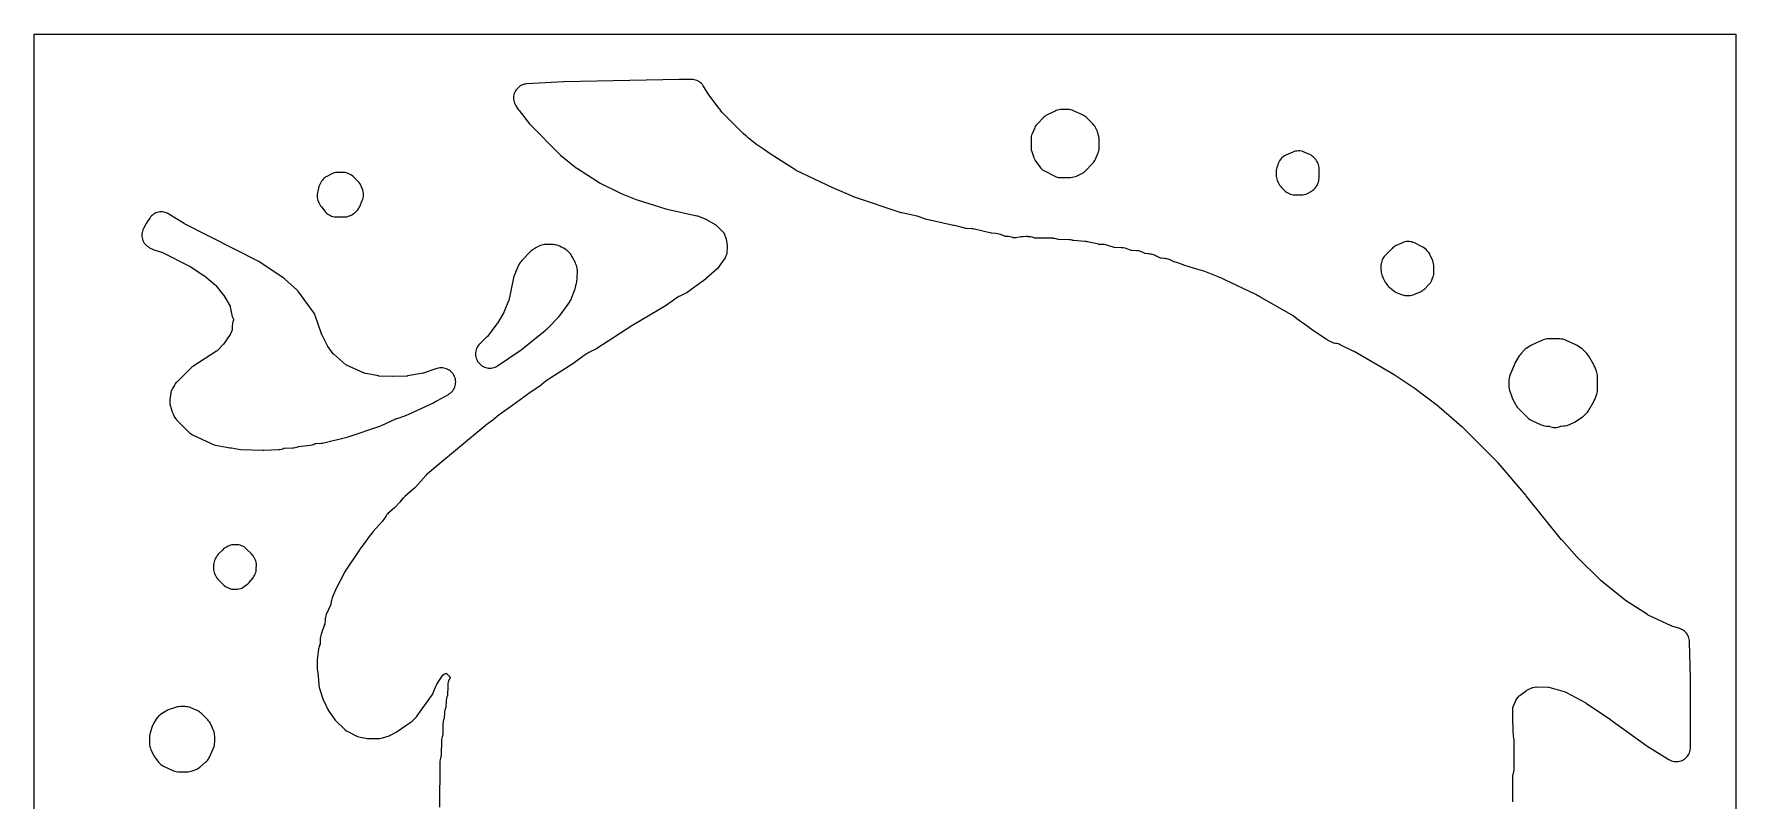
# Model space of a CAD drawing. Header units: millimetres. Extents: x 0 to 300, y 0 to 300.
# Drawn here: x 0 to 300, y 164.7 to 300 of the extents above; entities that cross this region are included whole.
import ezdxf

# ---------------------------------------------------------------- set-up
doc = ezdxf.new("R2010")
doc.units = ezdxf.units.MM
doc.layers.add('CUT', color=7, linetype='CONTINUOUS')

msp = doc.modelspace()

# ---------------------------------------------------------------- linework, layer by layer
at = {"layer": 'CUT'}
for points in [[(0, 299.9386), (0.0029, 299.9971), (0.0614, 300), (299.9341, 300), (299.9926, 299.9971), (299.9954, 299.9386), (299.9954, 0.0614), (299.9926, 0.0029), (299.9341, 0), (0.0614, 0), (0.0029, 0.0029), (0, 0.0614)], [(177.2705, 276.5981), (177.4236, 276.401), (177.5956, 276.2201), (177.7848, 276.0572), (177.9893, 275.914), (178.207, 275.792), (179.9466, 274.9279), (180.156, 274.8356), (180.3729, 274.7628), (180.5956, 274.7102), (180.8222, 274.6782), (181.0508, 274.667), (182.3866, 274.6627), (182.6883, 274.68), (182.9856, 274.7336), (183.5712, 274.8761), (183.8535, 274.9627), (184.1236, 275.082), (184.5857, 275.3197), (184.8092, 275.4497), (185.018, 275.602), (185.21, 275.7751), (186.5688, 277.1338), (186.7282, 277.3092), (186.8704, 277.4988), (186.9939, 277.7011), (187.0977, 277.9141), (187.5364, 278.9344), (187.624, 279.1704), (187.6875, 279.414), (187.7262, 279.6627), (187.7396, 279.9141), (187.744, 281.3215), (187.7267, 281.623), (187.6732, 281.9203), (187.53, 282.5086), (187.4443, 282.7884), (187.3265, 283.0562), (187.0943, 283.5101), (186.9652, 283.7331), (186.8139, 283.9417), (186.6419, 284.1336), (185.5594, 285.2228), (185.39, 285.3784), (185.2069, 285.5176), (185.0119, 285.6395), (184.8064, 285.7429), (183.2093, 286.4568), (182.9661, 286.5507), (182.7145, 286.6186), (182.4571, 286.6601), (182.1969, 286.6745), (181.0964, 286.6779), (180.8642, 286.6678), (180.634, 286.6362), (180.4077, 286.5834), (180.1873, 286.5098), (179.9747, 286.416), (178.6059, 285.7348), (178.3714, 285.6019), (178.1527, 285.4445), (177.9521, 285.2644), (176.9145, 284.2268), (176.7557, 284.0523), (176.6141, 283.8636), (176.4909, 283.6624), (176.3872, 283.4504), (175.9415, 282.4186), (175.9389, 282.4127), (175.8499, 282.1739), (175.7857, 281.9273), (175.7469, 281.6754), (175.734, 281.4208), (175.7343, 280.0765), (175.7482, 279.8133), (175.7898, 279.5531), (175.8585, 279.2987), (175.8651, 279.2788), (175.8683, 279.2667), (176.1635, 278.3671), (176.2509, 278.139), (176.3602, 277.9206), (176.4902, 277.7138), (176.4906, 277.7133)], [(220.3569, 272.4652), (220.5633, 272.2805), (220.7889, 272.1198), (221.0309, 271.9849), (221.2668, 271.8702), (221.4783, 271.7791), (221.6972, 271.7078), (221.9218, 271.657), (222.1501, 271.6271), (222.3802, 271.6183), (223.4148, 271.6264), (223.6632, 271.6408), (223.909, 271.6797), (224.1497, 271.7429), (224.383, 271.8298), (224.6064, 271.9394), (225.0047, 272.16), (225.2116, 272.2881), (225.4051, 272.4358), (225.5833, 272.6016), (225.7955, 272.8191), (225.9545, 272.9987), (226.0956, 273.1928), (226.2175, 273.3994), (226.319, 273.6168), (226.3992, 273.8429), (226.4573, 274.0757), (226.4929, 274.313), (226.5055, 274.5525), (226.5135, 276.2171), (226.502, 276.4684), (226.4654, 276.7173), (226.4039, 276.9613), (226.3182, 277.1978), (226.2091, 277.4246), (226.0779, 277.6392), (225.9257, 277.8395), (225.7541, 278.0236), (225.4451, 278.3233), (225.4438, 278.3246), (225.2743, 278.4747), (225.092, 278.6088), (224.8983, 278.7259), (224.6948, 278.825), (223.8898, 279.1728), (223.6484, 279.2627), (223.3991, 279.3272), (223.1444, 279.3657), (223.1403, 279.3659), (223.1342, 279.3668), (222.8768, 279.3786), (222.6196, 279.3638), (222.3653, 279.3226), (222.1165, 279.2554), (221.876, 279.163), (220.6585, 278.6216), (220.428, 278.5045), (220.2108, 278.3642), (220.0093, 278.2022), (219.8256, 278.0203), (219.6616, 277.8204), (219.5192, 277.6046), (219.3999, 277.3753), (219.3048, 277.1349), (219.3044, 277.1335), (219.2294, 276.9107), (219.0855, 276.4835), (219.0824, 276.4743), (219.0093, 276.2098), (218.9656, 275.9388), (218.9518, 275.6647), (218.9542, 275.1697), (218.9663, 274.9356), (219.0003, 274.7036), (219.0559, 274.4758), (219.0619, 274.4585), (219.0657, 274.4433), (219.1419, 274.2251), (219.3178, 273.7877), (219.4234, 273.5591), (219.5515, 273.3422), (219.7007, 273.1394), (219.8695, 272.9526), (219.8716, 272.9505)], [(51.2381, 268.7468), (51.3876, 268.5745), (51.5521, 268.4165), (51.7303, 268.2742), (51.9208, 268.1487), (52.1219, 268.0411), (52.2474, 267.9812), (52.4525, 267.8942), (52.6646, 267.8259), (52.8819, 267.7766), (53.1027, 267.747), (53.3253, 267.7371), (54.6555, 267.7372), (54.8842, 267.7477), (55.111, 267.7791), (55.3339, 267.8311), (55.5512, 267.9033), (55.7609, 267.995), (56.0314, 268.1284), (56.2733, 268.2649), (56.4985, 268.4274), (56.7044, 268.6138), (56.8965, 268.8084), (57.0533, 268.9828), (57.1931, 269.1711), (57.3146, 269.3717), (57.4168, 269.5829), (57.8665, 270.6353), (57.9529, 270.8694), (58.0157, 271.1109), (58.054, 271.3575), (58.0675, 271.6067), (58.068, 271.7158), (58.0573, 271.9578), (58.0233, 272.1976), (57.9662, 272.433), (57.8866, 272.6617), (57.6834, 273.1656), (57.5768, 273.3956), (57.4474, 273.6137), (57.2966, 273.8175), (57.126, 274.005), (56.3689, 274.7565), (56.1681, 274.9354), (55.9493, 275.0917), (55.715, 275.2236), (55.4857, 275.3369), (55.276, 275.4288), (55.0588, 275.5011), (54.8358, 275.5533), (54.609, 275.5848), (54.3803, 275.5955), (53.6189, 275.5961), (53.3905, 275.5858), (53.1639, 275.5547), (52.9411, 275.503), (52.724, 275.4312), (52.5144, 275.3398), (51.7114, 274.9452), (51.7089, 274.944), (51.5068, 274.8328), (51.3157, 274.7034), (51.1374, 274.557), (50.9734, 274.3948), (50.825, 274.2181), (50.6936, 274.0285), (50.5801, 273.8276), (50.3404, 273.353), (50.2289, 273.098), (50.1464, 272.8321), (50.0049, 272.2661), (49.9619, 272.0562), (49.9574, 272.0174), (49.9464, 271.9614), (49.9234, 271.7535), (49.918, 271.5443), (49.9205, 271.3833), (49.9342, 271.1588), (49.9679, 270.9364), (50.0215, 270.718), (50.0946, 270.5052), (50.1045, 270.4829), (50.1106, 270.4654), (50.2049, 270.2568), (50.3807, 269.9109), (50.504, 269.6955), (50.648, 269.4935), (50.6515, 269.489)], [(19.4413, 263.1219), (19.5914, 262.9249), (19.7601, 262.7436), (19.946, 262.58), (20.1472, 262.4355), (20.3617, 262.3117), (20.9037, 262.0335), (21.1311, 261.9308), (21.3675, 261.8513), (22.4473, 261.5472), (22.4644, 261.542), (22.5362, 261.5142), (22.5523, 261.5066), (27.4021, 259.0794), (27.469, 259.0432), (27.5334, 259.0029), (29.9314, 257.3916), (29.979, 257.3579), (30.0249, 257.3219), (31.9455, 255.7386), (31.9599, 255.7262), (32.0174, 255.6681), (32.0297, 255.6536), (33.4117, 253.9444), (33.4319, 253.9154), (33.4406, 253.9012), (34.5538, 251.9945), (34.5638, 251.9762), (34.582, 251.9351), (34.5956, 251.8922), (34.6002, 251.8719), (34.8881, 250.408), (34.9475, 250.1689), (35.0302, 249.9367), (35.1353, 249.7139), (35.1621, 249.6636), (35.1705, 249.6467), (35.1858, 249.6095), (35.1769, 249.5704), (35.1713, 249.5523), (35.0672, 249.2434), (35.004, 249.0227), (34.9613, 248.7971), (34.9395, 248.5685), (34.9006, 247.7795), (34.8993, 247.7618), (34.8938, 247.7239), (34.8812, 247.6878), (34.8742, 247.6714), (34.6076, 247.0886), (34.6052, 247.0837), (34.5639, 247.0102), (34.5535, 246.9941), (33.3819, 245.2954), (33.3787, 245.2911), (33.3265, 245.2272), (33.3138, 245.2135), (32.2676, 244.1447), (32.2528, 244.1304), (32.1838, 244.0739), (32.1668, 244.0622), (28.0082, 241.3588), (27.8025, 241.2098), (27.6131, 241.0406), (25.1639, 238.6193), (25.0117, 238.4547), (24.8748, 238.2771), (24.7544, 238.088), (24.3909, 237.4561), (24.2847, 237.2499), (24.198, 237.0346), (24.1317, 236.8123), (24.0863, 236.5848), (23.9377, 235.6063), (23.9142, 235.3854), (23.9103, 235.1632), (23.9262, 234.9416), (23.9617, 234.7222), (24.0166, 234.5069), (24.372, 233.3324), (24.4472, 233.1192), (24.5414, 232.9136), (24.8119, 232.3875), (24.9419, 232.1638), (25.0943, 231.9548), (25.2676, 231.7627), (27.2228, 229.8075), (27.3823, 229.6612), (27.5539, 229.5292), (27.7363, 229.4126), (27.928, 229.3122), (31.2291, 227.7623), (31.3678, 227.6972), (31.566, 227.6143), (31.7706, 227.5488), (31.9801, 227.5011), (33.9213, 227.1456), (34.2293, 227.0638), (34.4917, 227.009), (34.7585, 226.9826), (34.8295, 226.9794), (36.0664, 226.7529), (36.4241, 226.7137), (40.3071, 226.5698), (40.5218, 226.5711), (40.5227, 226.5712), (43.1023, 226.6973), (43.3514, 226.722), (43.5968, 226.7715), (43.8359, 226.8453), (44.0431, 226.9208), (44.0622, 226.9271), (44.1042, 226.9375), (44.147, 226.9433), (44.1671, 226.9444), (45.5811, 226.9841), (45.8185, 227.0021), (46.0531, 227.0426), (46.2829, 227.1052), (46.5056, 227.1895), (46.5247, 227.1977), (46.541, 227.2044), (46.577, 227.2161), (46.614, 227.2245), (46.6314, 227.2271), (48.7598, 227.5014), (49.0107, 227.5469), (49.2557, 227.6177), (49.4922, 227.713), (49.5721, 227.7501), (49.5886, 227.7573), (49.625, 227.7701), (49.6631, 227.7757), (49.6811, 227.7771), (50.5899, 227.8235), (50.8303, 227.8474), (51.0672, 227.8945), (55.1584, 228.9144), (55.344, 228.9683), (60.9679, 230.8421), (61.2182, 230.9408), (63.8722, 232.1557), (63.9258, 232.1787), (63.9804, 232.199), (65.7214, 232.7983), (65.7264, 232.8), (65.9741, 232.9004), (70.396, 234.9741), (70.6757, 235.1301), (70.9803, 235.2746), (71.1352, 235.3547), (73.0515, 236.4329), (73.2596, 236.5638), (73.4537, 236.7145), (73.6322, 236.8836), (73.7932, 237.0694), (73.9351, 237.2701), (74.0567, 237.4837), (74.1567, 237.7083), (74.2341, 237.9416), (74.2883, 238.1813), (74.3187, 238.4253), (74.3249, 238.671), (74.307, 238.9162), (74.2651, 239.1584), (74.1997, 239.3953), (74.1112, 239.6247), (74.0007, 239.8442), (73.8691, 240.0519), (73.7178, 240.2456), (73.5482, 240.4235), (73.3619, 240.584), (73.1608, 240.7253), (72.9468, 240.8462), (72.7219, 240.9455), (72.4884, 241.0223), (72.2485, 241.0757), (72.0045, 241.1053), (71.7587, 241.1108), (71.5136, 241.0922), (71.2715, 241.0495), (71.0348, 240.9833), (70.8357, 240.917), (68.7631, 240.2258), (68.6819, 240.2019), (68.5992, 240.1838), (65.8529, 239.6848), (65.7686, 239.6726), (65.6838, 239.6664), (63.3239, 239.5794), (63.28, 239.5786), (63.2361, 239.5794), (60.8362, 239.6678), (60.8311, 239.6681), (60.7538, 239.6769), (60.7364, 239.6799), (58.2192, 240.1851), (58.1982, 240.1899), (58.1099, 240.2184), (58.0901, 240.2268), (55.075, 241.5982), (55.0591, 241.6059), (55.0261, 241.6248), (54.9949, 241.6468), (54.9812, 241.658), (52.8242, 243.5101), (52.8091, 243.5237), (52.7491, 243.5877), (52.7364, 243.6036), (51.8219, 244.8187), (51.8121, 244.8325), (51.7737, 244.8943), (51.7658, 244.9092), (50.7264, 246.9759), (50.6927, 247.049), (50.664, 247.1243), (49.5591, 250.3418), (49.468, 250.5701), (49.3548, 250.7884), (49.2208, 250.9944), (46.7022, 254.4788), (46.5274, 254.6944), (46.3298, 254.8892), (44.1258, 256.8331), (43.8678, 257.0324), (39.8752, 259.719), (39.6133, 259.873), (26.5357, 266.527), (26.489, 266.5521), (26.4435, 266.5792), (23.7837, 268.2451), (23.5754, 268.3621), (23.357, 268.4586), (23.1303, 268.5339), (22.8975, 268.5872), (22.6606, 268.618), (22.4219, 268.6261), (22.1836, 268.6114), (21.9477, 268.574), (21.7164, 268.5143), (21.4919, 268.4327), (21.2763, 268.3301), (21.0713, 268.2074), (20.8791, 268.0657), (20.7012, 267.9063), (20.5394, 267.7307), (20.395, 267.5404), (19.9166, 266.8428), (19.7712, 266.6032), (19.2961, 265.7103), (19.1907, 265.4862), (19.108, 265.2527), (19.0489, 265.0122), (19.0138, 264.7671), (19.0031, 264.5196), (19.017, 264.2724), (19.0553, 264.0277), (19.1176, 263.788), (19.2033, 263.5556), (19.3116, 263.3329)], [(77.8803, 243.0769), (77.9407, 242.8396), (78.0241, 242.6094), (78.1295, 242.3884), (78.2561, 242.1788), (78.4025, 241.9826), (78.5675, 241.8016), (78.7493, 241.6377), (78.9464, 241.4923), (79.1567, 241.3669), (79.3782, 241.2627), (79.6089, 241.1806), (79.8465, 241.1215), (80.0888, 241.0859), (80.3333, 241.0742), (80.5779, 241.0865), (80.82, 241.1227), (81.0575, 241.1823), (81.288, 241.2649), (81.5093, 241.3697), (81.7193, 241.4956), (85.6917, 244.15), (85.6951, 244.1522), (85.8792, 244.2878), (90.0851, 247.6927), (90.2903, 247.8786), (90.3229, 247.9116), (90.5089, 248.0813), (92.5092, 250.1229), (92.6416, 250.2692), (92.762, 250.4255), (92.7651, 250.4298), (93.8511, 251.9597), (94.4217, 252.7636), (94.4549, 252.8103), (94.5724, 252.992), (94.6737, 253.1833), (94.7582, 253.3825), (95.3735, 255.0297), (95.4573, 255.3), (95.5101, 255.5781), (95.5499, 255.8798), (95.604, 256.0472), (95.6653, 256.2725), (95.7054, 256.5024), (95.7238, 256.7352), (95.7438, 257.3525), (95.7653, 257.5157), (95.7853, 257.7575), (95.7817, 258.0001), (95.7705, 258.177), (95.7708, 258.1844), (95.7691, 258.3863), (95.7512, 258.5874), (95.7476, 258.6155), (95.6971, 258.8863), (95.6734, 258.9644), (95.6619, 259.0155), (95.6239, 259.1277), (95.6171, 259.15), (95.6133, 259.1589), (95.5773, 259.2651), (95.5227, 259.4018), (95.428, 259.6108), (94.8091, 260.8248), (94.6848, 261.0411), (94.5397, 261.2439), (94.3751, 261.4313), (94.1599, 261.6528), (93.9583, 261.8387), (93.8856, 261.8923), (93.8745, 261.9023), (93.8058, 261.9511), (93.7376, 262.0014), (93.7245, 262.0091), (93.6482, 262.0634), (93.4054, 262.1984), (92.9376, 262.4254), (92.6687, 262.5622), (92.4497, 262.6607), (92.3924, 262.6802), (92.3685, 262.6905), (92.1554, 262.7604), (91.9369, 262.811), (91.7148, 262.8418), (91.4908, 262.8526), (90.1948, 262.8567), (89.9558, 262.846), (89.7189, 262.8125), (89.4862, 262.7565), (89.26, 262.6786), (89.1528, 262.6358), (88.8806, 262.5076), (88.4675, 262.2818), (88.2554, 262.1729), (88.0296, 262.0416), (87.968, 261.9965), (87.951, 261.9862), (87.8591, 261.9169), (87.8187, 261.8874), (87.8129, 261.8821), (87.7576, 261.8405), (87.5792, 261.6768), (85.9878, 260.068), (85.8375, 259.9017), (85.7026, 259.7226), (85.5844, 259.5322), (85.4837, 259.3319), (85.4822, 259.3286), (84.6735, 257.5233), (84.577, 257.2724), (84.5079, 257.0126), (83.6732, 253.0174), (83.6691, 252.9998), (83.6459, 252.9253), (83.6393, 252.9085), (82.8525, 251.0371), (82.8202, 250.9666), (82.7833, 250.8984), (81.6661, 248.9835), (81.6288, 248.9236), (81.5879, 248.866), (79.9053, 246.637), (79.9024, 246.6332), (79.854, 246.5779), (79.8422, 246.5659), (78.8146, 245.5658), (78.8093, 245.5608), (78.7326, 245.4971), (78.5522, 245.3316), (78.3888, 245.1492), (78.2441, 244.9517), (78.1193, 244.741), (78.0158, 244.5191), (77.9345, 244.2882), (77.8761, 244.0504), (77.8413, 243.808), (77.8304, 243.5634), (77.8434, 243.3189)], [(237.4745, 257.9751), (237.5088, 257.7442), (237.5644, 257.5175), (237.6409, 257.2969), (237.7377, 257.0845), (237.7442, 257.0717), (238.1815, 256.2195), (238.3095, 255.9986), (238.4593, 255.7919), (238.6295, 255.6016), (238.8181, 255.4296), (239.6992, 254.7052), (239.7041, 254.7013), (239.9137, 254.5465), (240.1382, 254.4144), (240.3753, 254.3064), (241.0204, 254.0523), (241.2452, 253.9759), (241.4763, 253.9211), (241.5049, 253.9171), (241.5096, 253.916), (241.6149, 253.9019), (241.7115, 253.8885), (241.7159, 253.8883), (241.7442, 253.8845), (241.9808, 253.8753), (242.3463, 253.8784), (242.5959, 253.893), (242.8427, 253.9325), (243.0844, 253.9964), (243.3185, 254.0841), (243.3229, 254.086), (244.3752, 254.5417), (244.5865, 254.6453), (244.7872, 254.7683), (244.9754, 254.9096), (245.1495, 255.0681), (245.8268, 255.7453), (245.9972, 255.934), (246.1476, 256.1391), (246.2764, 256.3584), (246.3822, 256.5897), (246.5895, 257.1113), (246.6672, 257.3379), (246.7229, 257.5709), (246.756, 257.8082), (246.7663, 258.0475), (246.7614, 258.9943), (246.7477, 259.2429), (246.7094, 259.4889), (246.6468, 259.7299), (246.5605, 259.9634), (246.1205, 260.9936), (246.0165, 261.2082), (245.8925, 261.412), (245.7496, 261.6029), (245.5892, 261.7794), (245.369, 261.9997), (245.1659, 262.1817), (244.9442, 262.3406), (244.7065, 262.4743), (243.3454, 263.1452), (243.1219, 263.2421), (242.8901, 263.3168), (242.6521, 263.3686), (242.4102, 263.397), (242.1666, 263.4017), (241.9238, 263.3827), (241.684, 263.3401), (241.4494, 263.2744), (241.2224, 263.1862), (240.1281, 262.6985), (239.9213, 262.5946), (239.725, 262.472), (239.5409, 262.3318), (239.3705, 262.1751), (238.1636, 260.9577), (238.1588, 260.9528), (237.9999, 260.7766), (237.8585, 260.5862), (237.7358, 260.3832), (237.6329, 260.1695), (237.5507, 259.9469), (237.4899, 259.7176), (237.4512, 259.4836), (237.4137, 259.1638), (237.3968, 258.8932), (237.4093, 258.6223)], [(261.2977, 234.3865), (261.4493, 234.1773), (261.6218, 233.9849), (263.2494, 232.3474), (263.4163, 232.194), (263.5964, 232.0564), (263.7883, 231.9357), (263.9903, 231.8328), (265.6631, 231.0745), (265.8743, 230.9902), (266.0923, 230.9253), (266.3153, 230.8806), (266.5414, 230.8563), (266.9321, 230.8321), (266.9524, 230.8303), (266.9957, 230.8229), (267.0379, 230.8108), (267.057, 230.8036), (267.1106, 230.7817), (267.346, 230.6989), (267.5885, 230.6401), (267.8357, 230.6056), (268.0851, 230.5961), (268.3342, 230.6114), (268.5805, 230.6515), (268.8216, 230.7159), (269.0551, 230.8041), (269.0654, 230.8085), (269.0705, 230.8106), (269.117, 230.8265), (269.1461, 230.8308), (269.1707, 230.8329), (269.6217, 230.86), (269.8823, 230.8894), (270.1384, 230.946), (270.3872, 231.0291), (271.1852, 231.3432), (271.4408, 231.4608), (271.6816, 231.6064), (272.9382, 232.4663), (273.1295, 232.6112), (273.3061, 232.7738), (273.6777, 233.1506), (273.8187, 233.306), (273.9461, 233.4727), (274.0591, 233.6494), (274.9361, 235.1576), (275.0295, 235.334), (275.1085, 235.5173), (275.4044, 236.2871), (275.4763, 236.5032), (275.5283, 236.725), (275.5599, 236.9506), (275.5708, 237.1781), (275.5766, 239.6103), (275.5668, 239.8382), (275.5362, 240.0642), (275.4851, 240.2866), (275.414, 240.5033), (275.1102, 241.3037), (275.0289, 241.4937), (274.9323, 241.6763), (274.0541, 243.1817), (273.8878, 243.4311), (273.6928, 243.6589), (273.1444, 244.2266), (272.9735, 244.3876), (272.7882, 244.5319), (272.1891, 244.9549), (271.9793, 245.0879), (271.7574, 245.1994), (269.9436, 246.0007), (269.7023, 246.0927), (269.4528, 246.1593), (269.1977, 246.1999), (268.9398, 246.2139), (266.9275, 246.2191), (266.6684, 246.2063), (266.4119, 246.1667), (266.161, 246.1007), (265.9182, 246.0091), (264.0714, 245.2003), (263.8462, 245.0878), (263.6334, 244.9533), (263.0367, 244.5324), (262.8506, 244.3875), (262.679, 244.2258), (262.1075, 243.6338), (261.9312, 243.4303), (261.7778, 243.2091), (261.1651, 242.2148), (261.071, 242.0482), (260.9899, 241.8749), (260.2853, 240.2046), (260.2036, 239.9819), (260.0762, 239.5763), (260.0737, 239.5685), (260.0091, 239.318), (259.9707, 239.0623), (259.9589, 238.8039), (259.9641, 237.9638), (259.9795, 237.7023), (260.0221, 237.4438), (260.0915, 237.1912), (260.0945, 237.1824), (260.1005, 237.1606), (260.4809, 236.0186), (260.5471, 235.8423), (260.6263, 235.6715), (260.6268, 235.6706), (261.1684, 234.6102)], [(33.5357, 202.7232), (33.7539, 202.5678), (33.9874, 202.4366), (34.2221, 202.321), (34.4327, 202.2289), (34.6508, 202.1566), (34.8747, 202.1046), (35.1024, 202.0734), (35.332, 202.0632), (35.5941, 202.0637), (35.8564, 202.078), (36.1157, 202.1197), (36.3693, 202.1883), (36.6142, 202.2832), (36.8478, 202.4033), (37.0675, 202.5472), (37.4599, 202.8348), (37.6954, 203.0306), (37.9051, 203.2537), (38.6061, 204.0974), (38.751, 204.29), (38.8767, 204.4957), (38.982, 204.7126), (39.066, 204.9386), (39.1277, 205.1717), (39.1668, 205.4096), (39.1827, 205.6501), (39.1945, 206.3094), (39.1857, 206.5686), (39.1501, 206.8255), (39.0881, 207.0774), (39.0003, 207.3214), (38.8877, 207.5551), (38.7514, 207.7758), (38.6213, 207.9641), (38.4737, 208.1568), (38.3081, 208.3344), (37.3981, 209.2198), (37.2161, 209.3804), (37.0193, 209.5227), (36.8097, 209.6451), (36.5893, 209.7467), (36.36, 209.8264), (36.124, 209.8835), (35.8837, 209.9175), (35.6412, 209.9279), (35.3208, 209.9262), (35.0886, 209.9141), (34.8586, 209.8805), (34.6326, 209.8257), (34.4128, 209.7502), (34.2009, 209.6545), (33.9288, 209.5161), (33.6976, 209.3825), (33.4819, 209.225), (33.2843, 209.0454), (32.4762, 208.2279), (32.2983, 208.0276), (32.1429, 207.8094), (32.0118, 207.5758), (31.8991, 207.3472), (31.8061, 207.1342), (31.7333, 206.9136), (31.6813, 206.6871), (31.6506, 206.4568), (31.6414, 206.2247), (31.6448, 205.7189), (31.6574, 205.4846), (31.6919, 205.2527), (31.748, 205.0249), (31.8251, 204.8034), (31.9227, 204.5901), (32.0484, 204.3464), (32.1808, 204.1197), (32.3362, 203.9082), (32.5129, 203.7141), (33.3354, 202.901)], [(22.3341, 171.1651), (22.5245, 171.0181), (22.7283, 170.8901), (22.9433, 170.7823), (24.5682, 170.0634), (24.8115, 169.9706), (25.063, 169.9036), (25.3202, 169.8631), (25.5801, 169.8496), (26.9589, 169.8498), (27.1951, 169.8611), (27.4293, 169.8946), (27.6592, 169.95), (27.8828, 170.027), (28.5573, 170.2954), (28.8003, 170.4074), (29.0298, 170.5448), (29.2434, 170.706), (30.241, 171.5461), (30.4075, 171.6997), (30.5594, 171.8678), (30.6955, 172.0489), (30.8146, 172.2417), (30.9158, 172.4444), (31.6323, 174.0592), (31.7253, 174.3022), (31.7926, 174.5535), (31.8333, 174.8105), (31.8472, 175.0703), (31.8484, 176.1334), (31.8355, 176.3892), (31.7966, 176.6423), (31.732, 176.8901), (31.6424, 177.1299), (31.1487, 178.2698), (31.0451, 178.4811), (30.9221, 178.6817), (30.7808, 178.8698), (30.6224, 179.0439), (29.539, 180.1272), (29.3651, 180.2855), (29.1771, 180.4267), (28.9767, 180.5497), (28.7656, 180.6532), (27.6221, 181.1489), (27.3839, 181.238), (27.1379, 181.3025), (26.8866, 181.3417), (26.6326, 181.3551), (25.7563, 181.3568), (25.4879, 181.3429), (25.2226, 181.3002), (24.9634, 181.2293), (23.8379, 180.8555), (23.6339, 180.7776), (23.4374, 180.6823), (23.25, 180.5702), (22.3045, 179.9469), (22.1221, 179.8145), (21.9524, 179.6662), (21.7967, 179.5032), (21.6564, 179.3269), (21.5324, 179.1386), (21.0743, 178.3691), (20.949, 178.1303), (20.8502, 177.8795), (20.4772, 176.7585), (20.4056, 176.4967), (20.3628, 176.2287), (20.3494, 175.9576), (20.3547, 174.8045), (20.3663, 174.5748), (20.399, 174.3472), (20.4525, 174.1235), (20.5263, 173.9057), (20.6198, 173.6956), (21.116, 172.7059), (21.2445, 172.4798), (21.3958, 172.2682), (21.9998, 171.5104), (22.1586, 171.3297)]]:
    msp.add_lwpolyline(points, close=True, dxfattribs=at)
msp.add_lwpolyline([(260.6359, 164.5526), (260.6663, 169.0662), (260.6732, 169.1282), (260.6769, 169.1475), (260.845, 169.9125), (260.8876, 170.1694), (260.9032, 170.4294), (260.9039, 170.5182), (260.9125, 170.705), (260.9124, 170.8136), (260.9172, 170.9406), (260.9148, 171.902), (260.924, 173.0774), (260.9212, 173.2177), (260.9109, 173.4299), (260.91, 173.8014), (260.9089, 175.1572), (260.9065, 175.2016), (260.9063, 175.2774), (260.8955, 175.5031), (260.8644, 175.727), (260.7773, 176.1964), (260.7326, 177.1222), (260.7026, 177.7425), (260.6968, 177.8631), (260.6627, 178.5684), (260.6705, 181.1253), (260.671, 181.1433), (260.6749, 181.1817), (260.6859, 181.2187), (260.6923, 181.2355), (261.2275, 182.5494), (261.2356, 182.5679), (261.2563, 182.6062), (261.2809, 182.642), (261.2936, 182.6577), (261.798, 183.2445), (261.8121, 183.26), (261.8782, 183.3215), (261.8946, 183.3344), (263.0536, 184.1942), (263.0686, 184.2048), (263.1362, 184.2454), (263.1526, 184.2537), (264.1428, 184.7247), (264.1592, 184.732), (264.1955, 184.7452), (264.233, 184.7549), (264.2506, 184.7581), (264.7473, 184.8369), (264.7639, 184.8391), (264.8362, 184.844), (264.853, 184.8441), (266.9326, 184.8003), (266.9379, 184.8), (266.9891, 184.7947), (267.0152, 184.7896), (267.0383, 184.7836), (269.8847, 183.9635), (269.9039, 183.9574), (269.9845, 183.9245), (270.0025, 183.9154), (273.5138, 182.0197), (273.5626, 181.9918), (273.6101, 181.9616), (277.731, 179.2062), (277.7449, 179.1966), (277.7745, 179.1756), (284.2803, 174.4261), (284.4488, 174.3133), (288.1845, 172.0256), (288.3959, 171.9097), (288.6176, 171.8148), (288.8473, 171.7416), (289.083, 171.6909), (289.3225, 171.6632), (289.5636, 171.6586), (289.804, 171.6773), (290.0414, 171.7191), (290.2738, 171.7836), (290.4988, 171.8701), (290.7145, 171.9779), (290.9188, 172.106), (291.1097, 172.2532), (291.2857, 172.418), (291.4449, 172.5991), (291.5859, 172.7946), (291.7075, 173.0029), (291.8084, 173.2218), (291.8877, 173.4495), (291.9448, 173.6838), (291.979, 173.9224), (291.9901, 174.1633), (291.9624, 186.2658), (291.9619, 186.3121), (291.827, 192.7934), (291.811, 193.0291), (291.7727, 193.2621), (291.7127, 193.4906), (291.6313, 193.7123), (291.5294, 193.9254), (291.4079, 194.1279), (291.2677, 194.3181), (291.1103, 194.4941), (290.9369, 194.6545), (290.7492, 194.7979), (290.5488, 194.9229), (290.3374, 195.0284), (290.1171, 195.1135), (288.7132, 195.5808), (288.6487, 195.6043), (288.5857, 195.6315), (284.5362, 197.5204), (284.4637, 197.5573), (284.394, 197.599), (280.5537, 200.0762), (280.5006, 200.1126), (280.4495, 200.1517), (276.2621, 203.5436), (276.2174, 203.5817), (276.1746, 203.6219), (272.0176, 207.7284), (271.9934, 207.753), (271.9699, 207.7783), (269.2864, 210.7547), (269.2631, 210.7813), (269.2406, 210.8086), (263.0405, 218.5644), (262.9836, 218.6331), (258.0669, 224.3526), (257.9405, 224.489), (251.8375, 230.6037), (251.7024, 230.7294), (247.6778, 234.2064), (247.5468, 234.3121), (243.2185, 237.5698), (243.1057, 237.65), (239.9117, 239.7877), (239.7706, 239.8755), (232.67, 243.9727), (232.5398, 244.0427), (230.2526, 245.1879), (230.0565, 245.2757), (229.8536, 245.3464), (229.6454, 245.3994), (229.4334, 245.4343), (229.1404, 245.4698), (229.1193, 245.4729), (229.0744, 245.4837), (229.0311, 245.4994), (229.0117, 245.5084), (228.1232, 245.9523), (227.9787, 246.0462), (227.9752, 246.0483), (227.615, 246.2605), (225.3164, 247.7986), (225.1825, 247.8882), (224.8165, 248.1586), (222.6106, 249.788), (221.9525, 250.2741), (221.9492, 250.2765), (221.8501, 250.3412), (221.8276, 250.3576), (221.7666, 250.3956), (221.7045, 250.4361), (221.6836, 250.448), (221.6728, 250.4551), (216.0578, 253.6636), (215.8999, 253.7465), (215.8998, 253.7466), (215.6879, 253.8484), (215.5158, 253.946), (215.3576, 254.0284), (209.8832, 256.6365), (209.1859, 256.9714), (209.0323, 257.0389), (209.0032, 257.0506), (208.9891, 257.0568), (206.3967, 258.0937), (206.1852, 258.1675), (206.185, 258.1676), (204.5383, 258.6606), (202.6873, 259.2147), (202.2519, 259.3771), (201.4621, 259.6717), (201.1694, 259.7808), (200.6932, 259.9584), (200.6391, 259.9865), (200.4552, 260.0725), (200.265, 260.1433), (199.8888, 260.2662), (199.6909, 260.3219), (199.489, 260.3612), (199.2847, 260.3838), (199.1811, 260.3909), (198.6571, 260.4354), (198.6372, 260.4376), (198.608, 260.4433), (198.5953, 260.4482), (198.5782, 260.4565), (197.8796, 260.8154), (197.6997, 260.899), (197.5136, 260.9681), (197.118, 261.0974), (196.92, 261.1532), (196.7181, 261.1925), (196.5136, 261.2151), (196.4102, 261.2222), (195.8805, 261.2671), (195.8623, 261.2691), (195.8394, 261.2734), (195.8248, 261.279), (195.8079, 261.287), (195.4005, 261.4931), (195.1564, 261.6006), (194.9021, 261.6815), (194.6407, 261.7349), (194.3751, 261.7601), (194.3664, 261.7604), (193.5166, 261.7955), (193.4969, 261.7968), (193.4548, 261.803), (193.4136, 261.8136), (193.3949, 261.82), (192.5029, 262.153), (192.5012, 262.1536), (192.2436, 262.2342), (191.9788, 262.2866), (191.7099, 262.3101), (190.4607, 262.3515), (190.444, 262.3524), (190.4214, 262.3552), (190.3922, 262.3615), (190.3765, 262.3659), (189.1194, 262.7547), (188.9132, 262.809), (188.7032, 262.8455), (188.4908, 262.8639), (188.4885, 262.864), (187.7182, 262.898), (187.7012, 262.8991), (187.6281, 262.909), (187.6113, 262.9125), (185.7188, 263.3468), (185.6819, 263.3533), (185.6418, 263.3625), (185.4468, 263.399), (185.2495, 263.4199), (183.2741, 263.5502), (183.2066, 263.5725), (183.1478, 263.5887), (183.1359, 263.5928), (183.1107, 263.5989), (182.9645, 263.6392), (182.7169, 263.6813), (182.4663, 263.6983), (180.5696, 263.7315), (180.5602, 263.7319), (180.5348, 263.7367), (180.5121, 263.7424), (180.281, 263.8068), (180.1489, 263.8494), (179.9075, 263.914), (179.8986, 263.9155), (179.8967, 263.916), (179.6539, 263.9554), (179.6145, 263.9579), (179.5824, 263.9625), (179.3658, 263.9743), (177.9837, 263.99), (176.4472, 264.0107), (176.4301, 264.0134), (176.2793, 264.0406), (175.9242, 264.1465), (175.6853, 264.2051), (175.4418, 264.2399), (175.209, 264.2501), (175.0877, 264.2616), (174.883, 264.2641), (174.3246, 264.248), (174.2995, 264.2462), (174.2642, 264.2455), (174.1947, 264.2451), (173.915, 264.2278), (173.639, 264.1794), (173.117, 264.0572), (172.8164, 264.0228), (172.7928, 264.0253), (172.7698, 264.0278), (172.7687, 264.0279), (172.7686, 264.0279), (172.6023, 264.0722), (172.5127, 264.1067), (172.2764, 264.1844), (172.0336, 264.2382), (171.7867, 264.2676), (171.2601, 264.304), (171.2412, 264.3058), (171.2008, 264.3127), (171.1613, 264.3237), (171.1434, 264.3302), (170.3499, 264.6407), (170.0939, 264.7252), (169.8304, 264.7817), (169.5623, 264.8095), (168.8246, 264.846), (168.8073, 264.8473), (168.7329, 264.8579), (168.7158, 264.8615), (165.7685, 265.5653), (165.5348, 265.6094), (165.5324, 265.6096), (165.4958, 265.6166), (165.2611, 265.6383), (164.3901, 265.6776), (164.3754, 265.6786), (164.3459, 265.6831), (164.3263, 265.6877), (162.7033, 266.1179), (162.4615, 266.1693), (162.2159, 266.1966), (162.0507, 266.2067), (157.1235, 267.3424), (157.1223, 267.3427), (157.1206, 267.3432), (157.116, 267.3445), (157.0921, 267.3513), (157.0708, 267.3578), (157.0683, 267.3586), (157.0019, 267.3823), (156.0415, 267.7612), (155.8458, 267.8292), (155.6451, 267.8808), (152.9835, 268.4481), (152.9187, 268.4638), (152.8549, 268.4831), (144.6028, 271.2345), (144.5598, 271.2498), (144.5173, 271.2667), (140.7769, 272.8413), (134.3278, 275.9482), (134.2828, 275.9752), (129.7439, 278.8659), (128.5787, 279.6692), (128.04, 280.0406), (127.7072, 280.27), (127.3335, 280.5276), (125.9604, 281.6294), (125.695, 281.8579), (125.6162, 281.9258), (125.4808, 282.0423), (124.9747, 282.478), (123.6622, 283.7941), (122.8491, 284.6095), (121.2499, 286.2367), (120.8671, 286.7175), (120.7524, 286.8615), (118.9157, 289.2717), (118.1716, 290.5058), (118.0898, 290.6586), (117.9634, 290.8694), (117.8169, 291.0668), (117.6517, 291.2488), (117.4694, 291.4137), (117.2718, 291.5599), (117.0608, 291.686), (116.8385, 291.7908), (116.6069, 291.8733), (116.3683, 291.9325), (116.1251, 291.9681), (115.8796, 291.9797), (115.8653, 291.9796), (113.7642, 291.9748), (113.7179, 291.9743), (93.3872, 291.551), (93.3051, 291.548), (86.8814, 291.2028), (86.6337, 291.1771), (86.3897, 291.1268), (86.152, 291.0525), (85.9228, 290.9549), (85.7045, 290.835), (85.4992, 290.694), (85.3089, 290.5332), (85.1356, 290.3543), (84.9809, 290.1591), (84.8465, 289.9494), (84.7335, 289.7274), (84.6433, 289.4953), (84.5766, 289.2553), (84.534, 289.0099), (84.5162, 288.7614), (84.5231, 288.5124), (84.5548, 288.2654), (84.6109, 288.0227), (84.6908, 287.7868), (84.7939, 287.56), (84.919, 287.3447), (85.3529, 286.6766), (85.4897, 286.4861), (87.3205, 284.1745), (87.5067, 283.9648), (92.6125, 278.8248), (92.8129, 278.6437), (95.5552, 276.4232), (95.7741, 276.2647), (99.4407, 273.9015), (99.6755, 273.7676), (103.2829, 271.9606), (103.4737, 271.8749), (106.1072, 270.8209), (106.2834, 270.758), (111.3627, 269.1543), (111.5845, 269.0953), (116.848, 267.9515), (116.853, 267.9503), (116.9295, 267.9273), (116.9465, 267.921), (118.311, 267.3768), (118.3752, 267.349), (118.4377, 267.3175), (120.1873, 266.3688), (121.5438, 264.9665), (121.5936, 264.8753), (121.6944, 264.6911), (121.7854, 264.4245), (121.8231, 264.3141), (121.8795, 264.1492), (121.9809, 263.8521), (122.1727, 262.7008), (122.1041, 261.182), (122.1038, 261.1778), (122.0691, 261.0948), (121.9671, 260.8505), (121.9069, 260.7296), (121.8937, 260.7031), (121.8652, 260.646), (121.8085, 260.5323), (120.4478, 258.6278), (118.0076, 256.4734), (117.959, 256.4327), (117.9083, 256.3947), (115.1144, 254.4128), (115.1102, 254.4099), (115.0435, 254.37), (115.0279, 254.3618), (113.8265, 253.7728), (113.659, 253.6826), (113.4989, 253.58), (111.4868, 252.1795), (111.4504, 252.1552), (111.4132, 252.1322), (105.6634, 248.7271), (105.5769, 248.6735), (99.0423, 244.4352), (98.9805, 244.3978), (98.9166, 244.3641), (98.7559, 244.2857), (98.654, 244.243), (98.5053, 244.1917), (98.2803, 244.0883), (98.0665, 243.9631), (98.0482, 243.951), (97.9121, 243.8737), (97.7841, 243.8112), (97.589, 243.705), (97.4041, 243.5819), (95.2091, 241.9749), (95.1779, 241.9528), (95.146, 241.9317), (90.2943, 238.8366), (90.1399, 238.7298), (89.994, 238.6117), (89.1262, 237.8535), (89.0595, 237.7993), (88.989, 237.7501), (87.1098, 236.5356), (86.9761, 236.4429), (84.382, 234.5162), (82.1628, 232.9604), (82.0106, 232.8447), (80.8767, 231.9128), (79.6382, 230.9929), (79.5285, 230.9066), (70.497, 223.3813), (69.5715, 222.6206), (69.4304, 222.4953), (69.4162, 222.4807), (69.4065, 222.4726), (69.2656, 222.3458), (69.1346, 222.2087), (67.282, 220.1151), (67.2278, 220.0578), (67.1699, 220.0042), (65.3335, 218.4129), (65.1276, 218.2067), (65.0232, 218.1074), (64.892, 217.9615), (64.4703, 217.4537), (64.2097, 217.1521), (64.0782, 216.9999), (63.9795, 216.8858), (63.6153, 216.4643), (62.6356, 215.6716), (62.4489, 215.5044), (62.2799, 215.3193), (62.2707, 215.307), (62.2113, 215.242), (62.0558, 215.0313), (61.4065, 214.0474), (61.3731, 214.0002), (61.3725, 213.9996), (59.7691, 212.2568), (59.5924, 212.0419), (59.0914, 211.3583), (58.9462, 211.1906), (58.7719, 210.9644), (58.3482, 210.3441), (57.4537, 209.1236), (57.3919, 209.0355), (54.7388, 205.0678), (54.6713, 204.9523), (54.6418, 204.9051), (54.6254, 204.8737), (54.5855, 204.8053), (53.2824, 202.2254), (53.2116, 202.0725), (52.5683, 200.5523), (52.4875, 200.3335), (52.4275, 200.1081), (52.3887, 199.8781), (52.3826, 199.8277), (52.3425, 199.4955), (52.3397, 199.4769), (52.3309, 199.4373), (52.3181, 199.3989), (52.3108, 199.3815), (51.5093, 197.5914), (51.4266, 197.3818), (51.3631, 197.1657), (51.3606, 197.1534), (51.3532, 197.1275), (51.3099, 196.9033), (51.2874, 196.6761), (51.2494, 195.9649), (51.248, 195.9466), (51.242, 195.9074), (51.2322, 195.8689), (51.2263, 195.8514), (50.6121, 194.1565), (50.5359, 193.9058), (50.4863, 193.6485), (50.4639, 193.3875), (50.4334, 192.465), (50.4324, 192.4479), (50.4278, 192.4111), (50.4167, 192.3763), (50.4103, 192.3601), (50.3361, 192.1842), (50.3288, 192.1668), (50.2537, 191.965), (50.1962, 191.7574), (50.1569, 191.5457), (49.939, 190.0088), (49.9143, 189.672), (49.9136, 189.5536), (49.9012, 189.3917), (49.9062, 189.1473), (49.911, 189.0796), (49.9061, 188.2212), (49.921, 187.9347), (49.9686, 187.6518), (50.0294, 187.3849), (50.174, 185.3147), (50.2137, 185.0129), (50.2421, 184.9026), (50.2611, 184.7943), (50.3262, 184.5599), (50.9815, 182.5801), (50.9948, 182.548), (51.0454, 182.41), (51.1171, 182.2524), (51.1203, 182.2446), (51.1238, 182.2376), (51.8058, 180.8782), (51.9806, 180.5825), (52.9528, 179.169), (52.9541, 179.1671), (53.0958, 178.9805), (53.2543, 178.8079), (54.6507, 177.4244), (54.8428, 177.2528), (54.8664, 177.2357), (54.8694, 177.233), (55.0316, 177.1162), (55.0515, 177.1018), (55.0519, 177.1016), (55.0786, 177.0824), (55.3022, 176.954), (56.8072, 176.1908), (57.0205, 176.0949), (57.2417, 176.0193), (57.469, 175.9648), (58.4652, 175.7745), (58.7059, 175.7406), (58.9488, 175.7302), (60.5653, 175.7396), (60.6456, 175.7396), (60.9061, 175.7534), (61.1637, 175.7942), (61.4157, 175.8617), (62.5773, 176.2386), (62.7555, 176.304), (62.9282, 176.3827), (63.7227, 176.782), (64.0373, 176.9702), (66.4858, 178.6903), (66.6509, 178.8169), (66.7054, 178.8664), (66.8143, 178.9628), (67.2035, 179.339), (67.3573, 179.5015), (67.3968, 179.5516), (67.4208, 179.5773), (67.5517, 179.7444), (70.064, 183.248), (70.1205, 183.3377), (70.2247, 183.5026), (70.3528, 183.7715), (70.8889, 185.0947), (70.8962, 185.1116), (70.9139, 185.1454), (70.9268, 185.1663), (71.0086, 185.298), (72.0622, 186.9054), (72.2803, 187.0586), (72.3791, 187.1281), (72.6225, 187.2309), (72.6363, 187.2364), (72.8553, 187.0332), (73.2583, 186.6593), (73.3177, 186.5986), (73.3297, 186.5857), (73.3452, 186.5664), (73.3364, 186.5346), (73.3303, 186.5175), (73.0828, 185.878), (73.0136, 185.6735), (72.9624, 185.4638), (72.9294, 185.2504), (72.9149, 185.0351), (72.9147, 185.0227), (72.8747, 183.3437), (72.8736, 183.3224), (72.8673, 183.2769), (72.8559, 183.2323), (72.8488, 183.2122), (72.7881, 183.0537), (72.7043, 182.793), (72.6495, 182.5247), (72.6244, 182.252), (72.5892, 181.3045), (72.5882, 181.2873), (72.5834, 181.2503), (72.572, 181.2153), (72.5655, 181.1991), (72.5478, 181.1579), (72.4663, 180.9409), (72.4052, 180.7172), (72.3651, 180.4889), (72.3464, 180.2578), (72.3163, 179.3883), (72.3153, 179.3714), (72.3108, 179.3352), (72.2999, 179.3008), (72.2937, 179.2848), (72.2763, 179.2431), (72.1961, 179.0222), (72.1369, 178.7947), (72.0994, 178.5626), (72.0839, 178.328), (72.0485, 176.4789), (72.0477, 176.4608), (72.0432, 176.4219), (72.0349, 176.3837), (72.0298, 176.3662), (71.9236, 176.0337), (71.8603, 175.796), (71.8207, 175.5532), (71.8052, 175.3076), (71.7718, 172.9146), (71.7711, 172.8965), (71.7624, 172.8186), (71.7591, 172.8008), (71.583, 171.9611), (71.5438, 171.7126), (71.5297, 171.4614), (71.4874, 163.6561)], dxfattribs=at)

doc.saveas('drawing.dxf')
